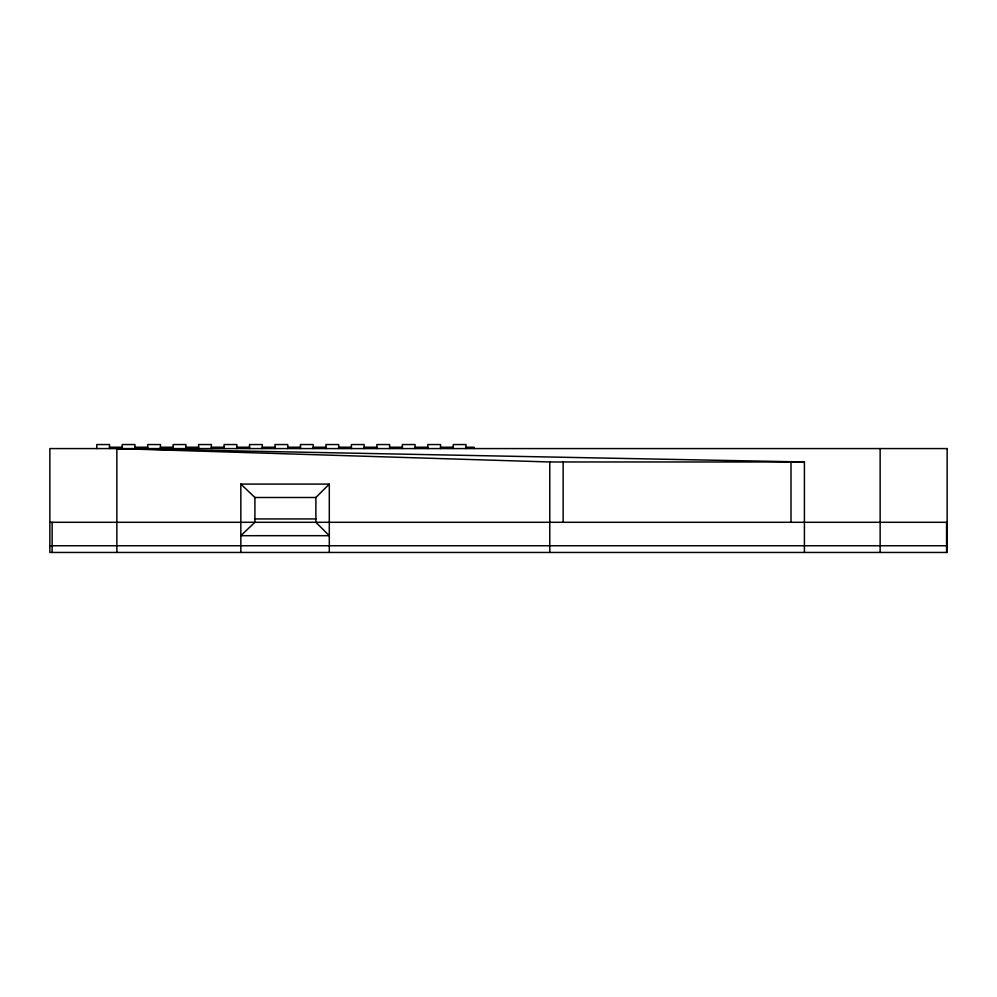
<?xml version="1.0" encoding="UTF-8"?>
<svg xmlns="http://www.w3.org/2000/svg" width="997" height="997" viewBox="0 0 997 997"><rect width="100%" height="100%" fill="white"/><g stroke="black" fill="none" stroke-linecap="round" stroke-linejoin="round"><path stroke-width="1.5" d="M240.838 484.093L254.908 497.491L254.908 522.291L240.838 535.688L329.297 535.688L315.887 522.291L315.887 497.491L329.297 484.093L240.838 484.093L240.838 552.45M109.496 447.229L122.22 447.229M134.956 447.229L147.693 447.229M160.417 447.229L173.154 447.229M185.891 447.229L198.615 447.229M211.352 447.229L224.088 447.229M236.812 447.229L249.549 447.229M262.286 447.229L275.01 447.229M287.747 447.229L300.483 447.229M313.208 447.229L325.944 447.229M338.681 447.229L351.405 447.229M364.142 447.229L376.866 447.229M389.603 447.229L402.339 447.229M415.064 447.229L427.8 447.229M440.537 447.229L453.261 447.229M465.998 447.229L474.036 447.229L474.036 448.575M116.861 552.45L116.861 448.575L549.771 461.972L804.417 461.972L804.417 552.45M254.908 497.491L315.887 497.491M254.908 518.938L315.887 518.938M49.85 522.291L947.15 522.291M49.85 545.745L947.15 545.745M116.861 448.575L804.417 461.972L790.995 461.985L791.007 522.291M563.155 461.985L563.168 522.291M946.577 522.291L946.577 552.45M880.139 448.575L880.139 552.45M549.771 461.972L549.771 552.45M465.998 448.575L465.998 444.55L453.261 444.55L453.261 448.575M440.537 448.575L440.537 444.55L427.8 444.55L427.8 448.575M415.064 448.575L415.064 444.55L402.339 444.55L402.339 448.575M389.603 448.575L389.603 444.55L376.866 444.55L376.866 448.575M364.142 448.575L364.142 444.55L351.405 444.55L351.405 448.575M338.681 448.575L338.681 444.55L325.944 444.55L325.944 448.575M329.297 484.093L329.297 552.45M313.208 448.575L313.208 444.55L300.483 444.55L300.483 448.575M287.747 448.575L287.747 444.55L275.01 444.55L275.01 448.575M262.286 448.575L262.286 444.55L249.549 444.55L249.549 448.575M236.812 448.575L236.812 444.55L224.088 444.55L224.088 448.575M211.352 448.575L211.352 444.55L198.615 444.55L198.615 448.575M185.891 448.575L185.891 444.55L173.154 444.55L173.154 448.575M160.417 448.575L160.417 444.55L147.693 444.55L147.693 448.575M134.956 448.575L134.956 444.55L122.22 444.55L122.22 448.575M109.496 448.575L109.496 444.55L96.759 444.55L96.759 448.575M52.131 522.291L52.131 552.45M947.15 448.575L49.85 448.575L49.85 552.45L947.15 552.45L947.15 448.575"/></g></svg>
